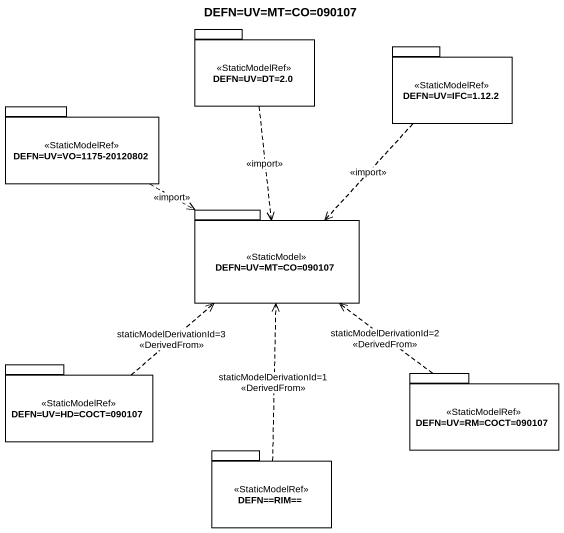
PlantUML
@startuml
title DEFN=UV=MT=CO=090107
package "DEFN=UV=DT=2.0" as DEFN_UV_DT_2_0 <<StaticModelRef>> {
}
package "DEFN=UV=IFC=1.12.2" as DEFN_UV_IFC_1_12_2 <<StaticModelRef>> {
}
package "DEFN=UV=VO=1175-20120802" as DEFN_UV_VO_1175_20120802 <<StaticModelRef>> {
}
package "DEFN=UV=MT=CO=090107" as DEFN_UV_MT_CO_090107 <<StaticModel>> #FFFFFF {
}
package "DEFN=UV=HD=COCT=090107" as DEFN_UV_HD_COCT_090107 <<StaticModelRef>> {
}
package "DEFN=UV=RM=COCT=090107" as DEFN_UV_RM_COCT_090107 <<StaticModelRef>> {
}
package "DEFN==RIM==" as DEFN_RIM <<StaticModelRef>> {
}
DEFN_UV_DT_2_0 ..> DEFN_UV_MT_CO_090107 : <<import>>
DEFN_UV_IFC_1_12_2 ..> DEFN_UV_MT_CO_090107 : <<import>>
DEFN_UV_VO_1175_20120802 .right.> DEFN_UV_MT_CO_090107 : <<import>>
DEFN_UV_HD_COCT_090107 .up.> DEFN_UV_MT_CO_090107 : staticModelDerivationId=3\n<<DerivedFrom>>
DEFN_UV_RM_COCT_090107 .up.> DEFN_UV_MT_CO_090107 : staticModelDerivationId=2\n<<DerivedFrom>>
DEFN_RIM .up.> DEFN_UV_MT_CO_090107 : staticModelDerivationId=1\n<<DerivedFrom>>
@enduml
